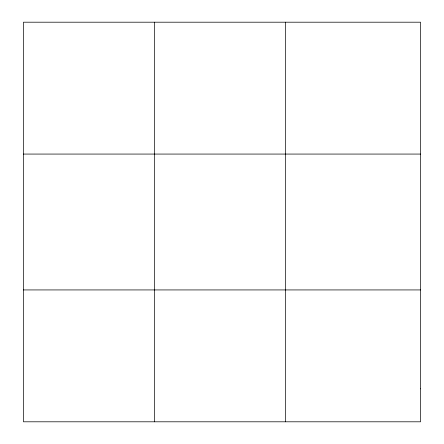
<?xml version="1.0" encoding="UTF-8"?>
<svg xmlns="http://www.w3.org/2000/svg" width="444" height="444" viewBox="0 0 444 444"><rect width="100%" height="100%" fill="white"/><g stroke="black" fill="none" stroke-linecap="round" stroke-linejoin="round"><path stroke-width="0.67" d="M154.495 22.2L154.495 421.8M285.531 22.2L285.531 421.8M23.46 154.068L420.54 154.068M23.46 289.932L420.54 289.932M420.54 388.833L420.54 421.8L23.46 421.8L23.46 22.2L420.54 22.2L420.54 388.833"/></g></svg>
